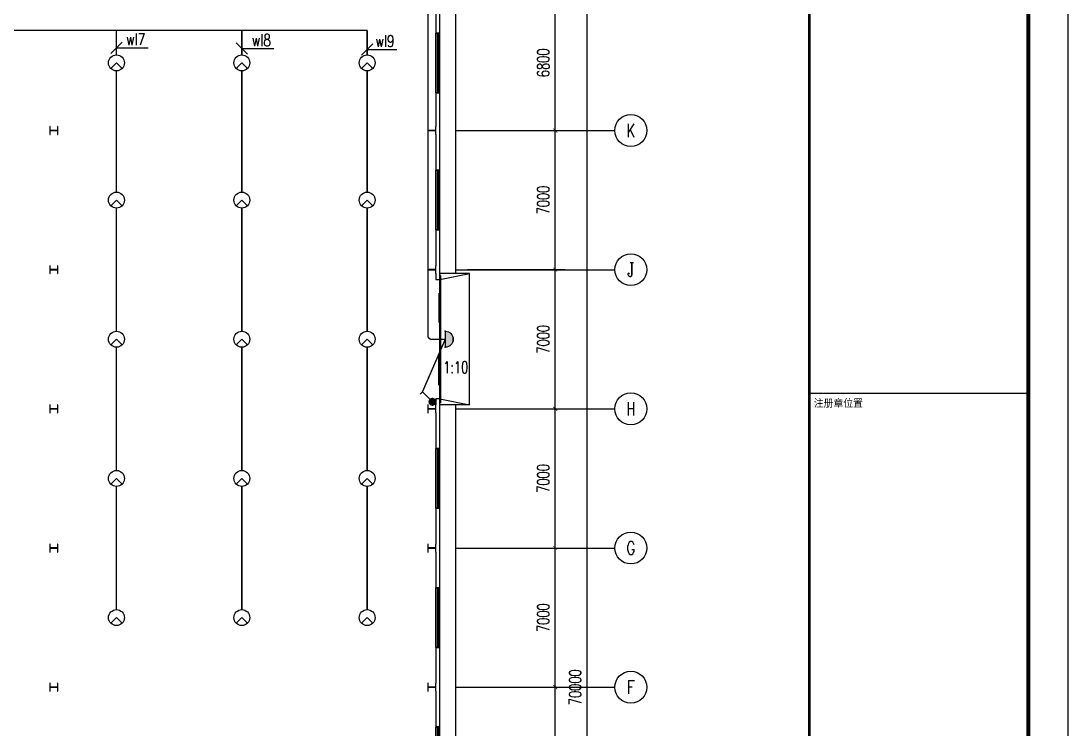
# Model space of a CAD drawing. Extents: x -417156 to 1571408, y 205758 to 1045562.
# Drawn here: x 978774 to 1031397, y 927348 to 962964 of the extents above; entities that cross this region are included whole.
import ezdxf
from ezdxf.enums import TextEntityAlignment as Align

# ---------------------------------------------------------------- set-up
doc = ezdxf.new("R2010")
doc.units = 0
doc.header["$LTSCALE"] = 1000
doc.header["$MEASUREMENT"] = 0
doc.layers.get('0').update_dxf_attribs({"linetype": 'CONTINUOUS'})
doc.layers.get('DEFPOINTS').update_dxf_attribs({"linetype": 'CONTINUOUS'})
for name, color, linetype in [('AXIS', 3, 'CONTINUOUS'), ('AXIS_TEXT', 7, 'CONTINUOUS'), ('COLUMN', 99, 'CONTINUOUS'), ('DIM-照明', 4, 'CONTINUOUS'), ('DIM_SYMB', 3, 'CONTINUOUS'), ('EQUIP-照明', 3, 'CONTINUOUS'), ('GROUND', 2, 'CONTINUOUS'), ('PP-PM-TK', 7, 'CONTINUOUS'), ('PUB_TEXT', 7, 'CONTINUOUS'), ('PUB_TITLE', 4, 'CONTINUOUS'), ('STAIR', 2, 'CONTINUOUS'), ('WALL', 9, 'CONTINUOUS'), ('WINDOW', 99, 'CONTINUOUS'), ('WIRE-照明', 1, 'CONTINUOUS')]:
    doc.layers.add(name, color=color, linetype=linetype)
doc.styles.add('_TCH_AXIS', font='COMPLEX', dxfattribs={"bigfont": 'GBCBIG'})
doc.styles.add('_TCH_DIM', font='SIMPLEX', dxfattribs={"bigfont": 'GBCBIG'})
doc.styles.add('_TCH_LABEL', font='COMPLEX', dxfattribs={"bigfont": 'GBCBIG'})
doc.styles.add('_TEL_DIM', font='SIMPLEX', dxfattribs={"width": 0.8, "height": 3.5, "bigfont": 'HZTXT'})
doc.styles.add('COMPLEX', font='COMPLEX')
doc.styles.add('DIM_FONT', font='SIMPLEX', dxfattribs={"width": 0.7, "bigfont": 'GBCBIG'})
doc.styles.get("Standard").update_dxf_attribs({"font": 'gbenor.shx', "bigfont": 'gbcbig.shx'})
doc.styles.add('TQ', font='txt.shx', dxfattribs={"width": 0.8, "bigfont": 'hztxt.shx'})
doc.dimstyles.new('DIMN200', dxfattribs={"dimscale": 2, "dimtxt": 300, "dimasz": 100, "dimexe": 250, "dimexo": 300, "dimgap": 150, "dimtad": 1, "dimdec": 0, "dimzin": 0, "dimtxsty": 'DIM_FONT', "dimblk": 'ARCHTICK', "dimcen": 0.09, "dimclrt": 7, "dimazin": 3, "dimtfac": 1, "dimtdec": 0, "dimtix": 1, "dimtmove": 0, "dimatfit": 3, "dimtolj": 1, "dimtzin": 0})

# ---------------------------------------------------------------- blocks, each defined once
blk = doc.blocks.new('_AXISO')
blk.add_circle((0, 0), 0.5)
at = {"layer": 'AXIS_TEXT', "style": 'COMPLEX', "width": 1.041667}
blk.add_attdef('A', text='', height=0.56, dxfattribs=at).set_placement((-0.25, -0.28), (0.25, -0.28), align=Align.FIT)
blk = doc.blocks.new('_ARCHTICK')
at = {"color": 0, "linetype": 'BYBLOCK', "const_width": 0.15}
blk.add_lwpolyline([(-0.5, -0.5), (0.5, 0.5)], dxfattribs=at)
blk = doc.blocks.new('*D72')
at = {"layer": 'AXIS', "color": 0}
for p, q in [((353709, 286158), (360209, 286158)), ((359709, 216158), (359709, 286158)), ((353709, 216158), (360209, 216158))]:
    blk.add_line(p, q, dxfattribs=at)
at = {"layer": 'DEFPOINTS', "color": 0}
for p in [(353109, 286158), (359709, 286158), (353109, 216158)]:
    blk.add_point(p, dxfattribs=at)
at = {"layer": 'AXIS', "color": 0, "xscale": 200, "yscale": 200, "zscale": 200}
for p, rotation in [((359709, 286158), 90), ((359709, 216158), 270)]:
    blk.add_blockref('_ARCHTICK', p, dxfattribs=dict(at, rotation=rotation))
at = {"layer": 'AXIS', "color": 7, "insert": (359109, 251158), "char_height": 600, "attachment_point": 5, "rotation": 90, "style": 'DIM_FONT'}
blk.add_mtext('\\A1;70000', dxfattribs=at)
blk = doc.blocks.new('*D78')
at = {"layer": 'AXIS', "color": 0}
for p, q in [((353709, 251158), (358609, 251158)), ((358109, 244158), (358109, 251158)), ((353709, 244158), (358609, 244158))]:
    blk.add_line(p, q, dxfattribs=at)
at = {"layer": 'DEFPOINTS', "color": 0}
for p in [(353109, 251158), (358109, 251158), (353109, 244158)]:
    blk.add_point(p, dxfattribs=at)
at = {"layer": 'AXIS', "color": 0, "xscale": 200, "yscale": 200, "zscale": 200}
for p, rotation in [((358109, 251158), 90), ((358109, 244158), 270)]:
    blk.add_blockref('_ARCHTICK', p, dxfattribs=dict(at, rotation=rotation))
at = {"layer": 'AXIS', "color": 7, "insert": (357509, 247658), "char_height": 600, "attachment_point": 5, "rotation": 90, "style": 'DIM_FONT'}
blk.add_mtext('\\A1;7000', dxfattribs=at)
blk = doc.blocks.new('*D79')
at = {"layer": 'AXIS', "color": 0}
for p, q in [((353709, 258158), (358609, 258158)), ((358109, 251158), (358109, 258158)), ((353709, 251158), (358609, 251158))]:
    blk.add_line(p, q, dxfattribs=at)
at = {"layer": 'DEFPOINTS', "color": 0}
for p in [(353109, 258158), (358109, 258158), (353109, 251158)]:
    blk.add_point(p, dxfattribs=at)
at = {"layer": 'AXIS', "color": 0, "xscale": 200, "yscale": 200, "zscale": 200}
for p, rotation in [((358109, 258158), 90), ((358109, 251158), 270)]:
    blk.add_blockref('_ARCHTICK', p, dxfattribs=dict(at, rotation=rotation))
at = {"layer": 'AXIS', "color": 7, "insert": (357509, 254658), "char_height": 600, "attachment_point": 5, "rotation": 90, "style": 'DIM_FONT'}
blk.add_mtext('\\A1;7000', dxfattribs=at)
blk = doc.blocks.new('*D80')
at = {"layer": 'AXIS', "color": 0}
for p, q in [((353709, 265158), (358609, 265158)), ((358109, 258158), (358109, 265158)), ((353709, 258158), (358609, 258158))]:
    blk.add_line(p, q, dxfattribs=at)
at = {"layer": 'DEFPOINTS', "color": 0}
for p in [(353109, 265158), (358109, 265158), (353109, 258158)]:
    blk.add_point(p, dxfattribs=at)
at = {"layer": 'AXIS', "color": 0, "xscale": 200, "yscale": 200, "zscale": 200}
for p, rotation in [((358109, 265158), 90), ((358109, 258158), 270)]:
    blk.add_blockref('_ARCHTICK', p, dxfattribs=dict(at, rotation=rotation))
at = {"layer": 'AXIS', "color": 7, "insert": (357509, 261658), "char_height": 600, "attachment_point": 5, "rotation": 90, "style": 'DIM_FONT'}
blk.add_mtext('\\A1;7000', dxfattribs=at)
blk = doc.blocks.new('*D81')
at = {"layer": 'AXIS', "color": 0}
for p, q in [((353709, 272158), (358609, 272158)), ((358109, 265158), (358109, 272158)), ((353709, 265158), (358609, 265158))]:
    blk.add_line(p, q, dxfattribs=at)
at = {"layer": 'DEFPOINTS', "color": 0}
for p in [(353109, 272158), (358109, 272158), (353109, 265158)]:
    blk.add_point(p, dxfattribs=at)
at = {"layer": 'AXIS', "color": 0, "xscale": 200, "yscale": 200, "zscale": 200}
for p, rotation in [((358109, 272158), 90), ((358109, 265158), 270)]:
    blk.add_blockref('_ARCHTICK', p, dxfattribs=dict(at, rotation=rotation))
at = {"layer": 'AXIS', "color": 7, "insert": (357509, 268658), "char_height": 600, "attachment_point": 5, "rotation": 90, "style": 'DIM_FONT'}
blk.add_mtext('\\A1;7000', dxfattribs=at)
blk = doc.blocks.new('*D82')
at = {"layer": 'AXIS', "color": 0}
for p, q in [((353709, 279158), (358609, 279158)), ((358109, 272158), (358109, 279158)), ((353709, 272158), (358609, 272158))]:
    blk.add_line(p, q, dxfattribs=at)
at = {"layer": 'DEFPOINTS', "color": 0}
for p in [(353109, 279158), (358109, 279158), (353109, 272158)]:
    blk.add_point(p, dxfattribs=at)
at = {"layer": 'AXIS', "color": 0, "xscale": 200, "yscale": 200, "zscale": 200}
for p, rotation in [((358109, 279158), 90), ((358109, 272158), 270)]:
    blk.add_blockref('_ARCHTICK', p, dxfattribs=dict(at, rotation=rotation))
at = {"layer": 'AXIS', "color": 7, "insert": (357509, 275658), "char_height": 600, "attachment_point": 5, "rotation": 90, "style": 'DIM_FONT'}
blk.add_mtext('\\A1;7000', dxfattribs=at)
blk = doc.blocks.new('*D83')
at = {"layer": 'AXIS', "color": 0}
for p, q in [((353709, 285958), (358609, 285958)), ((358109, 279158), (358109, 285958)), ((353709, 279158), (358609, 279158))]:
    blk.add_line(p, q, dxfattribs=at)
at = {"layer": 'DEFPOINTS', "color": 0}
for p in [(353109, 285958), (358109, 285958), (353109, 279158)]:
    blk.add_point(p, dxfattribs=at)
at = {"layer": 'AXIS', "color": 0, "xscale": 200, "yscale": 200, "zscale": 200}
for p, rotation in [((358109, 285958), 90), ((358109, 279158), 270)]:
    blk.add_blockref('_ARCHTICK', p, dxfattribs=dict(at, rotation=rotation))
at = {"layer": 'AXIS', "color": 7, "insert": (357509, 282558), "char_height": 600, "attachment_point": 5, "rotation": 90, "style": 'DIM_FONT'}
blk.add_mtext('\\A1;6800', dxfattribs=at)
blk = doc.blocks.new('$WINLIB2D$00000001')
for p, q in [((-0.5, 0.5), (0.5, 0.5)), ((-0.5, 0.5), (-0.5, -0.5)), ((0.5, -0.5), (0.5, 0.5)), ((0.5, 0.167), (-0.5, 0.167)), ((0.5, -0.167), (-0.5, -0.167)), ((-0.5, -0.5), (0.5, -0.5))]:
    blk.add_line(p, q)
blk = doc.blocks.new('$DORLIB2D$00000130')
at = {"color": 0, "linetype": 'CONTINUOUS'}
for p, q in [((-0.5333, 0.6601), (-0.5333, 0.5127)), ((0, 0.6601), (-0.5333, 0.6601)), ((0, 0.5127), (0, 0.6601)), ((0.5333, 0.6601), (0, 0.6601)), ((0.5333, 0.6601), (0.5333, 0.5127)), ((0, 0.5127), (-0.5333, 0.5127)), ((0.5333, 0.5127), (0, 0.5127)), ((-0.3853, 0.2694), (-0.1396, 0.2694)), ((-0.3853, 0.2694), (-0.2999, 0.2144)), ((-0.2999, 0.2144), (-0.2999, 0.2694)), ((0.3853, 0.2694), (0.1396, 0.2694)), ((0.2999, 0.2144), (0.2999, 0.2694)), ((0.3853, 0.2694), (0.2999, 0.2144))]:
    blk.add_line(p, q, dxfattribs=at)
blk = doc.blocks.new('$EQUIP$00001176')
for q in [(-0.354, -0.354), (0.354, -0.354)]:
    blk.add_line((0, 0), q)
blk.add_circle((0, 0), 0.5)
at = {"style": '_TCH_LABEL', "flags": 9}
blk.add_attdef('A', (0, 0), '', height=0.00002, dxfattribs=at)
blk = doc.blocks.new('$EQUIP$00001168')
blk.add_line((-0.5, 0), (0.5, 0))
blk.add_arc((0, 0), 0.5, 180, 0)
for p in [(-0.5, 0), (0, 0), (0.5, 0), (0, -0.5)]:
    blk.add_point(p)
for points in [[(0.433, -0.25), (-0.433, -0.25), (0.5, 0), (-0.5, 0)], [(0.25, -0.433), (-0.25, -0.433), (0.433, -0.25), (-0.433, -0.25)], [(0, -0.5), (0, -0.5), (0.25, -0.433), (-0.25, -0.433)]]:
    blk.add_solid(points)
at = {"flags": 9}
blk.add_attdef('A', (0, 0), '', height=0.00002, dxfattribs=at)
blk = doc.blocks.new('$EQUIP$00001962')
for p, q in [((0.147, 0.356), (0.625, 0.833)), ((0.625, 0.833), (0.766, 0.692))]:
    blk.add_line(p, q)
blk.add_circle((0, 0.208), 0.208)
for p in [(-0.208, 0.208), (0, 0.417), (0, 0), (0.208, 0.208)]:
    blk.add_point(p)
for points in [[(-0.18, 0.313), (0.18, 0.313), (-0.208, 0.208), (0.208, 0.208)], [(-0.18, 0.104), (0.18, 0.104), (-0.208, 0.208), (0.208, 0.208)], [(-0.104, 0.389), (0.104, 0.389), (-0.18, 0.313), (0.18, 0.313)], [(-0.104, 0.028), (0.104, 0.028), (-0.18, 0.104), (0.18, 0.104)], [(0, 0.417), (0, 0.417), (-0.104, 0.389), (0.104, 0.389)], [(0, 0), (0, 0), (-0.104, 0.028), (0.104, 0.028)]]:
    blk.add_solid(points)
blk = doc.blocks.new('E22')
at = {"layer": 'AXIS', "color": 8}
for p, q in [((353109, 279157.7), (361109, 279157.7)), ((353109, 272157.7), (361109, 272157.7)), ((353109, 265157.7), (361109, 265157.7)), ((353109, 258157.7), (361109, 258157.7)), ((353109, 251157.7), (361109, 251157.7))]:
    blk.add_line(p, q, dxfattribs=at)
at = {"layer": 'COLUMN', "color": 8}
for p, q in [((332725, 279357.7), (332709, 279357.7)), ((332709, 279357.7), (332709, 278957.7)), ((332709, 278957.7), (332725, 278957.7)), ((332725, 279162.7), (332725, 279357.7)), ((333093, 279162.7), (332725, 279162.7)), ((332725, 279152.7), (333093, 279152.7)), ((332725, 278957.7), (332725, 279152.7)), ((333109, 279357.7), (333093, 279357.7)), ((333093, 279357.7), (333093, 279162.7)), ((333093, 279152.7), (333093, 278957.7)), ((333093, 278957.7), (333109, 278957.7)), ((333109, 278957.7), (333109, 279357.7)), ((351725, 279357.7), (351709, 279357.7)), ((351709, 279357.7), (351709, 278957.7)), ((351709, 278957.7), (351725, 278957.7)), ((351725, 279162.7), (351725, 279357.7)), ((352093, 279162.7), (351725, 279162.7)), ((351725, 279152.7), (352093, 279152.7)), ((351725, 278957.7), (351725, 279152.7)), ((352109, 279357.7), (352093, 279357.7)), ((352093, 279357.7), (352093, 279162.7)), ((352093, 279152.7), (352093, 278957.7)), ((352093, 278957.7), (352109, 278957.7)), ((352109, 278957.7), (352109, 279357.7)), ((332725, 272357.7), (332709, 272357.7)), ((332709, 272357.7), (332709, 271957.7)), ((332725, 272162.7), (332725, 272357.7)), ((333093, 272162.7), (332725, 272162.7)), ((332725, 272152.7), (333093, 272152.7)), ((332725, 271957.7), (332725, 272152.7)), ((333109, 272357.7), (333093, 272357.7)), ((333093, 272357.7), (333093, 272162.7)), ((333093, 272152.7), (333093, 271957.7)), ((333109, 271957.7), (333109, 272357.7)), ((351725, 272357.7), (351709, 272357.7)), ((351709, 272357.7), (351709, 271957.7)), ((351725, 272162.7), (351725, 272357.7)), ((352093, 272162.7), (351725, 272162.7)), ((351725, 272152.7), (352093, 272152.7)), ((351725, 271957.7), (351725, 272152.7)), ((352109, 272357.7), (352093, 272357.7)), ((352093, 272357.7), (352093, 272162.7)), ((352093, 272152.7), (352093, 271957.7)), ((352109, 271957.7), (352109, 272357.7)), ((332709, 271957.7), (332725, 271957.7)), ((333093, 271957.7), (333109, 271957.7)), ((351709, 271957.7), (351725, 271957.7)), ((352093, 271957.7), (352109, 271957.7)), ((332725, 265357.7), (332709, 265357.7)), ((332709, 265357.7), (332709, 264957.7)), ((332725, 265162.7), (332725, 265357.7)), ((333109, 265357.7), (333093, 265357.7)), ((333093, 265357.7), (333093, 265162.7)), ((333109, 264957.7), (333109, 265357.7)), ((351725, 265357.7), (351709, 265357.7)), ((351709, 265357.7), (351709, 264957.7)), ((351725, 265162.7), (351725, 265357.7)), ((352109, 265357.7), (352093, 265357.7)), ((352093, 265357.7), (352093, 265162.7)), ((352109, 264957.7), (352109, 265357.7)), ((332709, 264957.7), (332725, 264957.7)), ((333093, 265162.7), (332725, 265162.7)), ((332725, 265152.7), (333093, 265152.7)), ((332725, 264957.7), (332725, 265152.7)), ((333093, 265152.7), (333093, 264957.7)), ((333093, 264957.7), (333109, 264957.7)), ((351709, 264957.7), (351725, 264957.7)), ((352093, 265162.7), (351725, 265162.7)), ((351725, 265152.7), (352093, 265152.7)), ((351725, 264957.7), (351725, 265152.7)), ((352093, 265152.7), (352093, 264957.7)), ((352093, 264957.7), (352109, 264957.7)), ((332725, 258357.7), (332709, 258357.7)), ((332709, 258357.7), (332709, 257957.7)), ((332709, 257957.7), (332725, 257957.7)), ((332725, 258162.7), (332725, 258357.7)), ((333093, 258162.7), (332725, 258162.7)), ((332725, 258152.7), (333093, 258152.7)), ((332725, 257957.7), (332725, 258152.7)), ((333109, 258357.7), (333093, 258357.7)), ((333093, 258357.7), (333093, 258162.7)), ((333093, 258152.7), (333093, 257957.7)), ((333093, 257957.7), (333109, 257957.7)), ((333109, 257957.7), (333109, 258357.7)), ((351725, 258357.7), (351709, 258357.7)), ((351709, 258357.7), (351709, 257957.7)), ((351709, 257957.7), (351725, 257957.7)), ((351725, 258162.7), (351725, 258357.7)), ((352093, 258162.7), (351725, 258162.7)), ((351725, 258152.7), (352093, 258152.7)), ((351725, 257957.7), (351725, 258152.7)), ((352109, 258357.7), (352093, 258357.7)), ((352093, 258357.7), (352093, 258162.7)), ((352093, 258152.7), (352093, 257957.7)), ((352093, 257957.7), (352109, 257957.7)), ((352109, 257957.7), (352109, 258357.7)), ((332725, 251357.7), (332709, 251357.7)), ((332709, 251357.7), (332709, 250957.7)), ((332725, 251162.7), (332725, 251357.7)), ((333093, 251162.7), (332725, 251162.7)), ((332725, 251152.7), (333093, 251152.7)), ((332725, 250957.7), (332725, 251152.7)), ((333109, 251357.7), (333093, 251357.7)), ((333093, 251357.7), (333093, 251162.7)), ((333093, 251152.7), (333093, 250957.7)), ((333109, 250957.7), (333109, 251357.7)), ((351725, 251357.7), (351709, 251357.7)), ((351709, 251357.7), (351709, 250957.7)), ((351725, 251162.7), (351725, 251357.7)), ((352093, 251162.7), (351725, 251162.7)), ((351725, 251152.7), (352093, 251152.7)), ((351725, 250957.7), (351725, 251152.7)), ((352109, 251357.7), (352093, 251357.7)), ((352093, 251357.7), (352093, 251162.7)), ((352093, 251152.7), (352093, 250957.7)), ((352109, 250957.7), (352109, 251357.7)), ((332709, 250957.7), (332725, 250957.7)), ((333093, 250957.7), (333109, 250957.7)), ((351709, 250957.7), (351725, 250957.7)), ((352093, 250957.7), (352109, 250957.7))]:
    blk.add_line(p, q, dxfattribs=at)
at = {"layer": 'DIM_SYMB', "color": 8}
blk.add_lwpolyline([(352485.4, 266742.3, 0, 0, 0), (353092.7, 266742.3, 160, 0, 0), (353692.7, 266742.3, 0, 0, 0)], format="xyseb", dxfattribs=at)
at = {"layer": 'GROUND', "color": 8}
for p, q in [((353109, 271957.7), (353109, 286957.7)), ((352309, 271957.7), (352309, 286157.7)), ((352309, 236957.7), (352309, 265357.7)), ((353109, 236957.7), (353109, 265357.7))]:
    blk.add_line(p, q, dxfattribs=at)
at = {"layer": 'STAIR', "color": 8}
for p, q in [((353809, 271957.7), (352309, 271957.7)), ((352309, 265357.7), (352309, 271957.7)), ((352309, 271657.7), (353809, 271957.7)), ((353809, 265357.7), (353809, 271957.7)), ((352309, 265657.7), (353809, 265357.7)), ((353809, 265357.7), (352309, 265357.7))]:
    blk.add_line(p, q, dxfattribs=at)
at = {"layer": 'WALL', "color": 8}
for p, q in [((352309, 284057.7), (352309, 286157.7)), ((352109, 285557.7), (352109, 284057.7)), ((352109, 284057.7), (352309, 284057.7)), ((352309, 281057.7), (352109, 281057.7)), ((352109, 281057.7), (352109, 279357.7)), ((352309, 279157.7), (352309, 281057.7)), ((352109, 278957.7), (352109, 277157.7)), ((352309, 277157.7), (352309, 279157.7)), ((352109, 277157.7), (352309, 277157.7)), ((352309, 274157.7), (352109, 274157.7)), ((352109, 274157.7), (352109, 272357.7)), ((352309, 272157.7), (352309, 274157.7)), ((352309, 271657.7), (352309, 272157.7)), ((352109, 271957.7), (352109, 271657.7)), ((352109, 271657.7), (352309, 271657.7)), ((352309, 265657.7), (352109, 265657.7)), ((352109, 265657.7), (352109, 265357.7)), ((352309, 265157.7), (352309, 265657.7)), ((352109, 264957.7), (352109, 263157.7)), ((352309, 263157.7), (352309, 265157.7)), ((352109, 263157.7), (352309, 263157.7)), ((352309, 260157.7), (352109, 260157.7)), ((352109, 260157.7), (352109, 258357.7)), ((352309, 258157.7), (352309, 260157.7)), ((352109, 257957.7), (352109, 256157.7)), ((352309, 256157.7), (352309, 258157.7)), ((352109, 256157.7), (352309, 256157.7)), ((352309, 253157.7), (352109, 253157.7)), ((352109, 253157.7), (352109, 251357.7)), ((352309, 251157.7), (352309, 253157.7)), ((352309, 249157.7), (352309, 251157.7)), ((352109, 250957.7), (352109, 249157.7)), ((352109, 249157.7), (352309, 249157.7))]:
    blk.add_line(p, q, dxfattribs=at)
at = {"layer": 'AXIS', "color": 8}
ref = blk.add_blockref('_AXISO', (361909, 279157.7), dxfattribs=dict(at, xscale=1600, yscale=1600, zscale=1600))
ref.add_attrib('A', 'K', dxfattribs={"layer": 'AXIS_TEXT', "color": 8, "height": 657.6, "style": '_TCH_AXIS', "width": 0.736842}).set_placement((361689.8, 278829), (362128.2, 278829), align=Align.FIT)
ref = blk.add_blockref('_AXISO', (361909, 272157.7), dxfattribs=dict(at, xscale=1600, yscale=1600, zscale=1600))
ref.add_attrib('A', 'J', dxfattribs={"layer": 'AXIS_TEXT', "color": 8, "height": 729.9, "style": '_TCH_AXIS', "width": 0.909091}).set_placement((361735.2, 271792.8), (362082.8, 271792.8), align=Align.FIT)
ref = blk.add_blockref('_AXISO', (361909, 265157.7), dxfattribs=dict(at, xscale=1600, yscale=1600, zscale=1600))
ref.add_attrib('A', 'H', dxfattribs={"layer": 'AXIS_TEXT', "color": 8, "height": 657.6, "style": '_TCH_AXIS', "width": 0.7}).set_placement((361689.8, 264829), (362128.2, 264829), align=Align.FIT)
ref = blk.add_blockref('_AXISO', (361909, 258157.7), dxfattribs=dict(at, xscale=1600, yscale=1600, zscale=1600))
ref.add_attrib('A', 'G', dxfattribs={"layer": 'AXIS_TEXT', "color": 8, "height": 641, "style": '_TCH_AXIS', "width": 0.833333}).set_placement((361680.1, 257837.2), (362137.9, 257837.2), align=Align.FIT)
ref = blk.add_blockref('_AXISO', (361909, 251157.7), dxfattribs=dict(at, xscale=1600, yscale=1600, zscale=1600))
ref.add_attrib('A', 'F', dxfattribs={"layer": 'AXIS_TEXT', "color": 8, "height": 674.8, "style": '_TCH_AXIS', "width": 0.8125}).set_placement((361700.1, 250820.4), (362117.8, 250820.4), align=Align.FIT)
at = {"layer": 'WINDOW', "color": 8, "rotation": 90}
for name, p, xscale, yscale, zscale in [('$WINLIB2D$00000001', (352209, 282557.7), 3000, 200, 3000), ('$WINLIB2D$00000001', (352209, 275657.7), 3000, 200, 3000), ('$DORLIB2D$00000130', (352209, 268657.7), 6000, -200, 6000), ('$WINLIB2D$00000001', (352209, 261657.7), 3000, 200, 3000), ('$WINLIB2D$00000001', (352209, 254657.7), 3000, 200, 3000), ('$WINLIB2D$00000001', (352209, 247657.7), 3000, 200, 3000)]:
    blk.add_blockref(name, p, dxfattribs=dict(at, xscale=xscale, yscale=yscale, zscale=zscale))
at = {"layer": 'PUB_TEXT', "color": 8, "style": '_TCH_DIM', "width": 0.705882}
blk.add_text('1:10', height=595, dxfattribs=at).set_placement((352479.1, 266952.3))
at = {"layer": 'AXIS', "color": 8}
for p1, p2, distance, picture, middle in [((353109, 216157.7), (353109, 286157.7), -6600, '*D72', (359109, 251157.7)), ((353109, 279157.7), (353109, 285957.7), -5000, '*D83', (357509, 282557.7)), ((353109, 272157.7), (353109, 279157.7), -5000, '*D82', (357509, 275657.7)), ((353109, 265157.7), (353109, 272157.7), -5000, '*D81', (357509, 268657.7)), ((353109, 258157.7), (353109, 265157.7), -5000, '*D80', (357509, 261657.7)), ((353109, 251157.7), (353109, 258157.7), -5000, '*D79', (357509, 254657.7)), ((353109, 244157.7), (353109, 251157.7), -5000, '*D78', (357509, 247657.7))]:
    dim = blk.add_aligned_dim(p1=p1, p2=p2, distance=distance, dimstyle='DIMN200', dxfattribs=at)
    dim.commit()
    dim.dimension.update_dxf_attribs({"geometry": picture, "text_midpoint": middle})

msp = doc.modelspace()

# ---------------------------------------------------------------- linework, layer by layer
for p, q in [((983857, 961900), (983291, 961334)), ((990157, 961292), (989591, 961858)), ((996457, 961811), (995891, 961245))]:
    msp.add_line(p, q)
for points in [[(983574, 961617), (983901, 961617), (985162, 961617)], [(989874, 961575), (990217, 961575), (991477, 961575)], [(996174, 961528), (996424, 961528), (997669, 961528)]]:
    msp.add_lwpolyline(points)
at = {"layer": 'PP-PM-TK', "color": 4}
msp.add_line((1018397, 944243), (1029397, 944243), dxfattribs=at)
at = {"layer": 'PP-PM-TK', "color": 4, "const_width": 140}
msp.add_lwpolyline([(1018397, 984603), (1018397, 869803)], dxfattribs=at)
at = {"layer": 'PUB_TITLE'}
msp.add_lwpolyline([(863197, 867803), (1031397, 867803), (1031397, 986603), (863197, 986603)], close=True, dxfattribs=at)
at = {"layer": 'PUB_TITLE', "const_width": 200}
msp.add_lwpolyline([(868197, 869803), (1029397, 869803), (1029397, 984603), (868197, 984603)], close=True, dxfattribs=at)
at = {"layer": 'WIRE-照明', "linetype": 'CONTINUOUS', "const_width": 70}
msp.add_lwpolyline([(1000100, 946954), (999404, 946954, -0.414214), (999224, 947134), (999224, 963290, 0.414214), (999044, 963470), (990224, 963470, -0.414214), (990044, 963650), (990044, 964801)], format="xyb", dxfattribs=at)
for points in [[(945774, 962485), (996174, 962485)], [(983574, 961254), (983574, 962485)], [(989874, 961254), (989874, 962485)], [(996174, 961254), (996174, 962485)], [(983574, 954354), (983574, 960454)], [(989874, 954354), (989874, 960454)], [(996174, 954354), (996174, 960454)], [(983574, 947354), (983574, 953554)], [(989874, 947354), (989874, 953554)], [(996174, 947354), (996174, 953554)], [(998950, 944307), (1000100, 946954)], [(983574, 940354), (983574, 946554)], [(989874, 940354), (989874, 946554)], [(996174, 940354), (996174, 946554)], [(983574, 933354), (983574, 939554)], [(989874, 933354), (989874, 939554)], [(996174, 933354), (996174, 939554)]]:
    msp.add_lwpolyline(points, dxfattribs=at)

# ---------------------------------------------------------------- block references
msp.add_blockref('E22', (647515, 678296))
at = {"layer": 'EQUIP-照明', "yscale": 800, "zscale": 800}
for name, p, xscale in [('$EQUIP$00001176', (983574, 960854), 800), ('$EQUIP$00001176', (989874, 960854), 800), ('$EQUIP$00001176', (996174, 960854), 800), ('$EQUIP$00001176', (983574, 953954), 800), ('$EQUIP$00001176', (989874, 953954), 800), ('$EQUIP$00001176', (996174, 953954), 800), ('$EQUIP$00001176', (983574, 946954), 800), ('$EQUIP$00001176', (989874, 946954), 800), ('$EQUIP$00001176', (996174, 946954), 800), ('$EQUIP$00001962', (999450, 943640), -800), ('$EQUIP$00001176', (983574, 939954), 800), ('$EQUIP$00001176', (989874, 939954), 800), ('$EQUIP$00001176', (996174, 939954), 800), ('$EQUIP$00001176', (983574, 932954), 800), ('$EQUIP$00001176', (989874, 932954), 800), ('$EQUIP$00001176', (996174, 932954), 800)]:
    msp.add_blockref(name, p, dxfattribs=dict(at, xscale=xscale))
at = {"layer": 'EQUIP-照明', "xscale": -800, "yscale": 800, "zscale": 800, "rotation": 90}
msp.add_blockref('$EQUIP$00001168', (1000100, 946954), dxfattribs=at)

# ---------------------------------------------------------------- texts
at = {"layer": 'DIM-照明', "color": 7, "style": '_TEL_DIM', "width": 0.752941}
for s, p in [('wl7', (984062, 961743)), ('wl8', (990378, 961701)), ('wl9', (996588, 961654))]:
    msp.add_text(s, height=595, dxfattribs=at).set_placement(p)
at = {"layer": 'PUB_TEXT', "color": 2, "style": 'TQ'}
msp.add_text('注册章位置', height=380, dxfattribs=at).set_placement((1018619, 943517))

doc.saveas('drawing.dxf')
